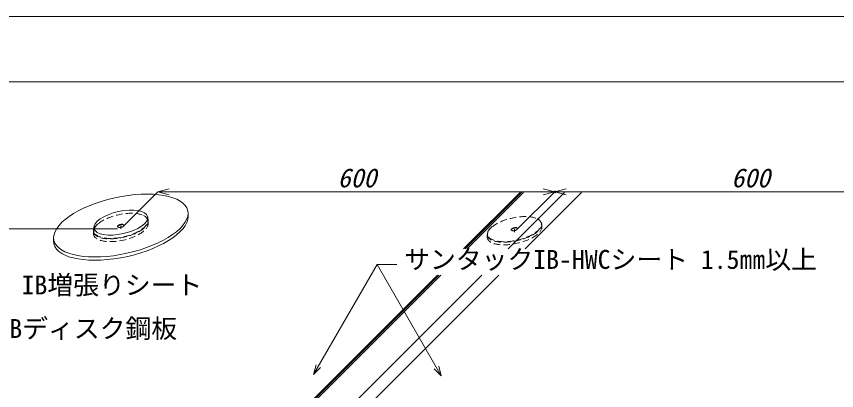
# Model space of a CAD drawing. Units: millimetres, scale not verified. Extents: x -840 to 840, y -594 to 594.
# Drawn here: x -233 to 267, y 366 to 594 of the extents above; entities that cross this region are included whole.
import ezdxf
from ezdxf.enums import TextEntityAlignment as Align

# ---------------------------------------------------------------- set-up
doc = ezdxf.new("R2010")
doc.units = ezdxf.units.MM
doc.header["$LTSCALE"] = 2
doc.header["$PDMODE"] = 32
doc.header["$PDSIZE"] = 1
doc.linetypes.add('CHAIN1', pattern=[8, 5, -1, 1, -1])
doc.linetypes.add('DASHED2', pattern=[3, 2, -1])
for name, color, linetype, lineweight in [('0-0_輪郭線', 134, 'DASHED2', 9), ('0-1_図面枠', 7, 'Continuous', 9), ('0-2_文字', 5, 'Continuous', 9), ('0-4_0', 7, 'Continuous', 9), ('0-A_IBｼｰﾄ', 7, 'Continuous', 9), ('0-B_寸法線', 7, 'Continuous', 9), ('0-D_中心線', 2, 'CHAIN1', 9), ('1-0_IBリキッド', 7, 'Continuous', 9), ('1-2_増張りシート', 7, 'Continuous', 9)]:
    doc.layers.add(name, color=color, linetype=linetype, lineweight=lineweight)
doc.layers.add('0-C_Defpoints', color=7, linetype='Continuous')
doc.styles.add('ＭＳ ゴシック', font='')
doc.styles.get('ＭＳ ゴシック').set_extended_font_data('MS Gothic')

# ---------------------------------------------------------------- blocks, each defined once
blk = doc.blocks.new('_Open30')
at = {"layer": '0-4_0'}
blk.add_line((0, 0), (-2, 0), dxfattribs=at)
blk.add_lwpolyline([(-2, 0.5359), (0, 0), (-2, -0.5359)], dxfattribs=at)

msp = doc.modelspace()

# ---------------------------------------------------------------- linework, layer by layer
at = {"layer": '0-0_輪郭線'}
for p, q in [((-152.574, 469.076), (-152.574, 467.476)), ((87.426, 467.076), (87.426, 465.476)), ((-185.879, 463.01), (-185.879, 461.41)), ((54.121, 461.01), (54.121, 459.41))]:
    msp.add_line(p, q, dxfattribs=at)
at = {"layer": '0-0_輪郭線', "color": 2, "linetype": 'Continuous'}
msp.add_lwpolyline([(800, 554), (-800, 554), (-800, -554), (800, -554)], close=True, dxfattribs=at)
at = {"layer": '0-0_輪郭線'}
for centre, major_axis, start_param, end_param in [((-169.226, 466.043), (-16.583, -3.676), 5.5951713, 9.9296477), ((70.774, 464.043), (-16.583, -3.676), 5.5951713, 9.9296477), ((-169.226, 464.443), (-16.583, -3.676), 6.1916132, 9.3332058), ((-169.226, 466.043), (-2.041, -0.452), 3.1634857, 6.078148), ((70.774, 462.443), (-16.583, -3.676), 6.1916132, 9.3332058), ((70.774, 464.043), (-2.041, -0.452), 3.1634857, 6.078148)]:
    msp.add_ellipse(centre, major_axis=major_axis, ratio=0.414214, start_param=start_param, end_param=end_param, dxfattribs=at)
for centre, major_axis in [((-169.226, 466.243), (-16.328, -3.62)), ((70.774, 464.243), (-16.328, -3.62)), ((-169.226, 466.243), (-2.041, -0.452)), ((70.774, 464.243), (-2.041, -0.452))]:
    msp.add_ellipse(centre, major_axis=major_axis, ratio=0.414214, dxfattribs=at)
at = {"layer": '0-1_図面枠'}
msp.add_lwpolyline([(840, -594), (840, 594), (-840, 594), (-840, -594)], close=True, dxfattribs=at)
at = {"layer": '0-A_IBｼｰﾄ'}
for p, q in [((39.775, 452.201), (74.14, 486.566)), ((41.893, 452.201), (76.257, 486.566)), ((66.906, 452.201), (101.271, 486.566)), ((77.288, 452.201), (111.653, 486.566)), ((-205.37, 207.056), (23.775, 436.201)), ((-171.168, 239.141), (25.893, 436.201)), ((-146.154, 239.141), (50.906, 436.201)), ((-139.573, 235.341), (61.288, 436.201))]:
    msp.add_line(p, q, dxfattribs=at)
at = {"layer": '0-B_寸法線'}
for p, q in [((-167.726, 465.943), (-146.685, 486.985)), ((-139.685, 486.985), (88.315, 486.985)), ((72.274, 463.943), (95.315, 486.985)), ((72.274, 463.943), (95.315, 486.985)), ((102.315, 486.985), (326.315, 486.985)), ((-171.348, 464.443), (-325.398, 464.443)), ((-51.675, 375.654), (-13.031, 442.589)), ((-13.031, 442.589), (-1.031, 442.589)), ((26.114, 374.788), (-13.031, 442.589))]:
    msp.add_line(p, q, dxfattribs=at)
for points in [[(-47.432, 379.897), (-51.675, 375.654), (-50.122, 381.45)], [(24.561, 380.584), (26.114, 374.788), (21.871, 379.031)]]:
    msp.add_lwpolyline(points, dxfattribs=at)
at = {"layer": '0-C_Defpoints'}
msp.add_point((95.315, 486.985), dxfattribs=at)
at = {"layer": '0-D_中心線'}
for p, q in [((-169.226, 464.443), (-169.226, 466.243)), ((70.774, 462.443), (70.774, 464.243))]:
    msp.add_line(p, q, dxfattribs=at)
at = {"layer": '1-0_IBリキッド'}
for p, q in [((40.666, 452.201), (75.031, 486.566)), ((-173.261, 238.274), (24.666, 436.201))]:
    msp.add_line(p, q, dxfattribs=at)
at = {"layer": '1-2_増張りシート', "color": 134}
for p, q in [((-152.855, 471.615), (-152.574, 469.476)), ((-185.598, 465.652), (-185.879, 463.41))]:
    msp.add_line(p, q, dxfattribs=at)
at = {"layer": '1-2_増張りシート'}
for p, q in [((-128.236, 471.909), (-128.236, 473.909)), ((-128.236, 471.909), (-128.236, 473.909)), ((-210.217, 456.978), (-210.217, 458.978)), ((-210.217, 456.978), (-210.217, 458.978))]:
    msp.add_line(p, q, dxfattribs=at)
msp.add_ellipse((-169.226, 466.443), major_axis=(-40.819, -9.049), ratio=0.414214, dxfattribs=at)
at = {"layer": '1-2_増張りシート', "color": 134}
msp.add_ellipse((-169.226, 468.243), major_axis=(-16.328, -3.62), ratio=0.414214, dxfattribs=at)
at = {"layer": '1-2_増張りシート'}
msp.add_ellipse((-169.226, 464.443), major_axis=(-40.819, -9.049), ratio=0.414214, start_param=6.1916132, end_param=9.3332058, dxfattribs=at)

# ---------------------------------------------------------------- block references
at = {"layer": '0-B_寸法線', "xscale": 3.5, "yscale": 3.5, "rotation": 180}
for p in [(-146.685, 486.985), (95.315, 486.985)]:
    msp.add_blockref('_Open30', p, dxfattribs=at)
at = {"layer": '0-B_寸法線', "xscale": 3.5, "yscale": 3.5}
msp.add_blockref('_Open30', (95.315, 486.985), dxfattribs=at)

# ---------------------------------------------------------------- texts
at = {"layer": '0-2_文字', "color": 7, "style": 'ＭＳ ゴシック'}
for s, p in [('サンタックIB-HWCシート 1.5㎜以上', (3.51, 436.53)), ('IB増張りシート', (-229.735, 420.942)), ('IBディスク鋼板', (-245.062, 394.394))]:
    msp.add_text(s, height=11.54, dxfattribs=at).set_placement(p, align=Align.BOTTOM_LEFT)
at = {"layer": '0-B_寸法線', "style": 'ＭＳ ゴシック', "oblique": 15}
for p in [(-37.079, 486.265), (202.921, 486.265)]:
    msp.add_text('600', height=11.54, dxfattribs=at).set_placement(p, align=Align.BOTTOM_LEFT)

doc.saveas('drawing.dxf')
